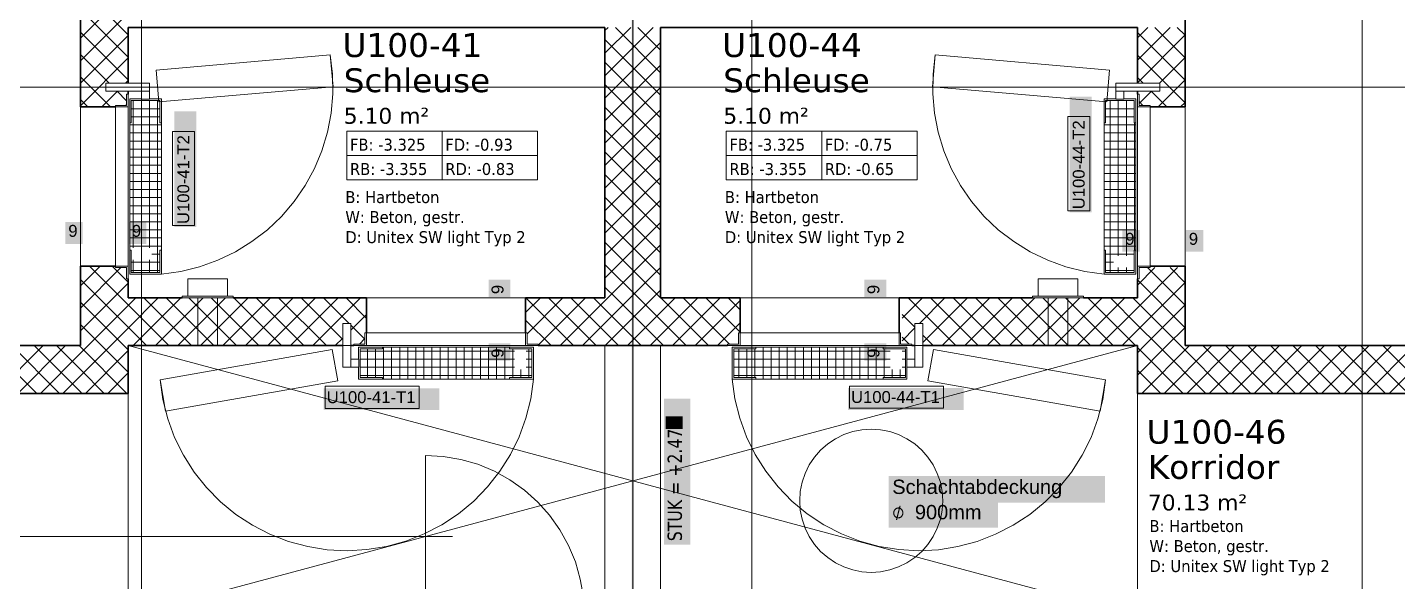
# Model space of a CAD drawing. Extents: x -1132 to 613, y -233 to 616.
# Drawn here: x -796.2 to -623.8, y 223.7 to 293.4 of the extents above; entities that cross this region are included whole.
import ezdxf
from ezdxf.lldxf.tags import DXFTag

# ---------------------------------------------------------------- set-up
doc = ezdxf.new("R2010")
doc.units = 0
doc.layers.get('0').update_dxf_attribs({"lineweight": 13})
for name, color, linetype, lineweight in [('A-____-NOTE-TEXT', 7, 'Continuous', 9), ('A-AREA-____-IDEN', 7, 'Continuous', 5), ('A-DETL-____-HDLN', 7, '_Verdeckte Linien_', 9), ('A-DETL-GENF-HDLN', 7, '_Verdeckte Linien_', 9), ('A-DOOR-____-HDLN', 7, '_Verdeckte Linien_', 9), ('A-DOOR-____-IDEN', 7, 'Continuous', 5), ('A-DOOR-____-MCUT', 7, 'Continuous', 9), ('A-DOOR-____-OTLN', 7, 'Continuous', 9), ('A-DOOR-FRAM-MCUT', 7, 'Continuous', 9), ('A-DOOR-FRAM-OTLN', 7, 'Continuous', 9), ('A-DOOR-OPNG-OTLN', 7, 'Continuous', 9), ('A-FLOR-____-OTLN', 7, 'Continuous', 9), ('A-GENM-____-OTLN', 7, 'Continuous', 9), ('A-WALL-____-MCUT', 7, 'Continuous', 35), ('A-WALL-____-OTLN', 7, 'Continuous', 9), ('A-WALL-____-PATT', 7, 'Continuous', 35), ('I-WALL-____-OTLN', 7, 'Continuous', 9), ('M-EQPM-____-OTLN', 7, 'Continuous', 9), ('S-GRID-____-OTLN', 7, 'Continuous', 5), ('Text', 7, 'Continuous', 5)]:
    doc.layers.add(name, color=color, linetype=linetype, lineweight=lineweight)
doc.layers.add('EL01_WAN_Leitung_Potentialausgleich', color=1, linetype='fein_strichliert', lineweight=13, true_color=0xff0000)
doc.styles.get("Standard").update_dxf_attribs({"font": 'arial.ttf'})
tags = doc.linetypes.add('_Rasterlinie_', pattern=[0.375, 0.2, -0.05, 0.075, -0.05]).pattern_tags.tags
tags[10:11] = [DXFTag(74, 4), DXFTag(75, 0), DXFTag(340, '0'), DXFTag(46, 1.0), DXFTag(50, 0.0), DXFTag(44, 0.0), DXFTag(45, 0.0)]
tags[8:9] = [DXFTag(74, 4), DXFTag(75, 0), DXFTag(340, '0'), DXFTag(46, 1.0), DXFTag(50, 0.0), DXFTag(44, 0.0), DXFTag(45, 0.0)]
tags[6:7] = [DXFTag(74, 4), DXFTag(75, 0), DXFTag(340, '0'), DXFTag(46, 1.0), DXFTag(50, 0.0), DXFTag(44, 0.0), DXFTag(45, 0.0)]
tags[4:5] = [DXFTag(74, 4), DXFTag(75, 0), DXFTag(340, '0'), DXFTag(46, 1.0), DXFTag(50, 0.0), DXFTag(44, 0.0), DXFTag(45, 0.0)]
tags = doc.linetypes.add('_Verdeckte Linien_', pattern=[0.15, 0.1, -0.05]).pattern_tags.tags
tags[6:7] = [DXFTag(74, 4), DXFTag(75, 0), DXFTag(340, '0'), DXFTag(46, 1.0), DXFTag(50, 0.0), DXFTag(44, 0.0), DXFTag(45, 0.0)]
tags[4:5] = [DXFTag(74, 4), DXFTag(75, 0), DXFTag(340, '0'), DXFTag(46, 1.0), DXFTag(50, 0.0), DXFTag(44, 0.0), DXFTag(45, 0.0)]
tags = doc.linetypes.add('fein_strichliert', pattern=[4, 1, -2, 1]).pattern_tags.tags
tags[8:9] = [DXFTag(74, 4), DXFTag(75, 0), DXFTag(340, '0'), DXFTag(46, 0.0), DXFTag(50, 0.0), DXFTag(44, 0.0), DXFTag(45, 0.0)]
tags[6:7] = [DXFTag(74, 4), DXFTag(75, 0), DXFTag(340, '0'), DXFTag(46, 0.0), DXFTag(50, 0.0), DXFTag(44, 0.0), DXFTag(45, 0.0)]
tags[4:5] = [DXFTag(74, 4), DXFTag(75, 0), DXFTag(340, '0'), DXFTag(46, 0.0), DXFTag(50, 0.0), DXFTag(44, 0.0), DXFTag(45, 0.0)]
tags = doc.linetypes.add('Grundrissdarstellung Sturz', pattern=[0.25, 0.15, -0.05, 0, -0.05]).pattern_tags.tags
tags[10:11] = [DXFTag(74, 4), DXFTag(75, 0), DXFTag(340, '0'), DXFTag(46, 1.0), DXFTag(50, 0.0), DXFTag(44, 0.0), DXFTag(45, 0.0)]
tags[8:9] = [DXFTag(74, 4), DXFTag(75, 0), DXFTag(340, '0'), DXFTag(46, 1.0), DXFTag(50, 0.0), DXFTag(44, 0.0), DXFTag(45, 0.0)]
tags[6:7] = [DXFTag(74, 4), DXFTag(75, 0), DXFTag(340, '0'), DXFTag(46, 1.0), DXFTag(50, 0.0), DXFTag(44, 0.0), DXFTag(45, 0.0)]
tags[4:5] = [DXFTag(74, 4), DXFTag(75, 0), DXFTag(340, '0'), DXFTag(46, 1.0), DXFTag(50, 0.0), DXFTag(44, 0.0), DXFTag(45, 0.0)]

# ---------------------------------------------------------------- blocks, each defined once
blk = doc.blocks.new('Referenz-A0UJ2EK7XE', base_point=(-1124.08, -162.87))
at = {"layer": 'A-____-NOTE-TEXT', "color": 7, "linetype": 'Continuous', "lineweight": 5, "ltscale": 0.13, "true_color": 0xffffff}
for points in [[(-791.41, 266.17), (-789.22, 266.17), (-791.41, 268.93)], [(-789.22, 266.17), (-791.41, 268.93), (-789.22, 268.93)], [(-783.41, 266.17), (-781.22, 266.17), (-783.41, 268.93)], [(-781.22, 266.17), (-783.41, 268.93), (-781.22, 268.93)], [(-658.41, 265.17), (-656.22, 265.17), (-658.41, 267.93)], [(-656.22, 265.17), (-658.41, 267.93), (-656.22, 267.93)], [(-650.41, 265.17), (-648.22, 265.17), (-650.41, 267.93)], [(-648.22, 265.17), (-650.41, 267.93), (-648.22, 267.93)], [(-738.16, 259.47), (-735.4, 259.47), (-738.16, 261.67)], [(-735.4, 259.47), (-738.16, 261.67), (-735.4, 261.67)], [(-690.86, 259.47), (-688.1, 259.47), (-690.86, 261.67)], [(-688.1, 259.47), (-690.86, 261.67), (-688.1, 261.67)], [(-738.16, 251.47), (-735.4, 251.47), (-738.16, 253.67)], [(-735.4, 251.47), (-738.16, 253.67), (-735.4, 253.67)], [(-690.86, 251.47), (-688.1, 251.47), (-690.86, 253.67)], [(-688.1, 251.47), (-690.86, 253.67), (-688.1, 253.67)]]:
    blk.add_solid(points, dxfattribs=at)
at = {"layer": 'A-AREA-____-IDEN', "color": 0, "linetype": 'Continuous', "ltscale": 0.13}
for p, q in [((-755.99, 280.35), (-731.99, 280.35)), ((-755.99, 274.22), (-755.99, 280.35)), ((-743.99, 280.35), (-743.99, 274.22)), ((-731.99, 280.35), (-731.99, 274.22)), ((-708.24, 280.35), (-684.24, 280.35)), ((-708.24, 274.22), (-708.24, 280.35)), ((-696.24, 280.35), (-696.24, 274.22)), ((-684.24, 280.35), (-684.24, 274.22)), ((-755.99, 277.29), (-731.99, 277.29)), ((-708.24, 277.29), (-684.24, 277.29)), ((-731.99, 274.22), (-755.99, 274.22)), ((-684.24, 274.22), (-708.24, 274.22))]:
    blk.add_line(p, q, dxfattribs=at)
at = {"layer": 'A-DETL-____-HDLN', "color": 0, "linetype": '_Verdeckte Linien_', "ltscale": 0.13}
blk.add_line((-742.71, 229.38), (-907.11, 229.38), dxfattribs=at)
at = {"layer": 'A-DETL-GENF-HDLN', "color": 0, "linetype": '_Verdeckte Linien_', "ltscale": 0.13}
for p, q in [((-779.99, 288), (-758.07, 289.92)), ((-758.07, 289.92), (-757.72, 285.93)), ((-681.94, 289.92), (-682.29, 285.93)), ((-660.03, 288), (-681.94, 289.92)), ((-779.64, 284.02), (-779.99, 288)), ((-660.37, 284.02), (-660.03, 288)), ((-757.72, 285.93), (-779.64, 284.02)), ((-682.29, 285.93), (-660.37, 284.02)), ((-783.51, 253.38), (-736.71, 253.38)), ((-783.51, 253.38), (-783.51, 219.38)), ((-783.51, 219.38), (-656.51, 253.38)), ((-783.51, 253.38), (-656.51, 219.38)), ((-757.83, 252.89), (-779.5, 249.07)), ((-757.14, 248.95), (-757.83, 252.89)), ((-736.71, 253.38), (-733.41, 253.38)), ((-733.41, 253.38), (-689.41, 253.38)), ((-689.41, 253.38), (-686.11, 253.38)), ((-686.11, 253.38), (-656.51, 253.38)), ((-682.88, 248.95), (-682.18, 252.89)), ((-682.18, 252.89), (-660.52, 249.07)), ((-656.51, 219.38), (-656.51, 253.38)), ((-779.5, 249.07), (-778.8, 245.13)), ((-778.8, 245.13), (-757.14, 248.95)), ((-661.21, 245.13), (-682.88, 248.95)), ((-660.52, 249.07), (-661.21, 245.13))]:
    blk.add_line(p, q, dxfattribs=at)
at = {"layer": 'A-DOOR-____-HDLN', "color": 0, "linetype": '_Verdeckte Linien_', "ltscale": 0.13}
for p, q in [((-757.78, 287.5), (-758.07, 289.92)), ((-681.94, 289.92), (-682.23, 287.5)), ((-757.74, 285.05), (-757.78, 287.5)), ((-682.23, 287.5), (-682.27, 285.05)), ((-757.95, 282.62), (-757.74, 285.05)), ((-682.27, 285.05), (-682.06, 282.62)), ((-758.41, 280.22), (-757.95, 282.62)), ((-682.06, 282.62), (-681.6, 280.22)), ((-759.12, 277.88), (-758.41, 280.22)), ((-681.6, 280.22), (-680.89, 277.88)), ((-760.07, 275.63), (-759.12, 277.88)), ((-680.89, 277.88), (-679.95, 275.63)), ((-761.24, 273.49), (-760.07, 275.63)), ((-679.95, 275.63), (-678.77, 273.49)), ((-762.63, 271.48), (-761.24, 273.49)), ((-678.77, 273.49), (-677.38, 271.48)), ((-764.22, 269.62), (-762.63, 271.48)), ((-677.38, 271.48), (-675.79, 269.62)), ((-765.99, 267.94), (-764.22, 269.62)), ((-675.79, 269.62), (-674.02, 267.94)), ((-767.93, 266.46), (-765.99, 267.94)), ((-674.02, 267.94), (-672.08, 266.46)), ((-770.01, 265.18), (-767.93, 266.46)), ((-672.08, 266.46), (-670, 265.18)), ((-774.51, 263.29), (-772.21, 264.12)), ((-772.21, 264.12), (-770.01, 265.18)), ((-670, 265.18), (-667.8, 264.12)), ((-667.8, 264.12), (-665.5, 263.29)), ((-779.31, 262.38), (-776.89, 262.71)), ((-776.89, 262.71), (-774.51, 263.29)), ((-665.5, 263.29), (-663.13, 262.71)), ((-663.13, 262.71), (-660.71, 262.38)), ((-779.5, 249.07), (-779.14, 246.6)), ((-732.85, 246.7), (-732.51, 249.18)), ((-707.51, 249.18), (-707.16, 246.7)), ((-660.87, 246.6), (-660.51, 249.07)), ((-779.14, 246.6), (-778.53, 244.18)), ((-733.45, 244.28), (-732.85, 246.7)), ((-707.16, 246.7), (-706.56, 244.28)), ((-661.48, 244.18), (-660.87, 246.6)), ((-778.53, 244.18), (-777.66, 241.84)), ((-734.31, 241.93), (-733.45, 244.28)), ((-706.56, 244.28), (-705.7, 241.93)), ((-662.35, 241.84), (-661.48, 244.18)), ((-777.66, 241.84), (-776.55, 239.6)), ((-735.41, 239.69), (-734.31, 241.93)), ((-705.7, 241.93), (-704.6, 239.69)), ((-663.46, 239.6), (-662.35, 241.84)), ((-736.74, 237.58), (-735.41, 239.69)), ((-704.6, 239.69), (-703.27, 237.58)), ((-776.55, 239.6), (-775.21, 237.49)), ((-664.8, 237.49), (-663.46, 239.6)), ((-775.21, 237.49), (-773.66, 235.54)), ((-738.29, 235.61), (-736.74, 237.58)), ((-703.27, 237.58), (-701.72, 235.61)), ((-666.36, 235.54), (-664.8, 237.49)), ((-773.66, 235.54), (-771.9, 233.76)), ((-740.03, 233.83), (-738.29, 235.61)), ((-701.72, 235.61), (-699.98, 233.83)), ((-668.11, 233.76), (-666.36, 235.54)), ((-771.9, 233.76), (-769.97, 232.17)), ((-741.96, 232.24), (-740.03, 233.83)), ((-699.98, 233.83), (-698.05, 232.24)), ((-670.04, 232.17), (-668.11, 233.76)), ((-769.97, 232.17), (-767.88, 230.8)), ((-744.04, 230.86), (-741.96, 232.24)), ((-698.05, 232.24), (-695.97, 230.86)), ((-672.13, 230.8), (-670.04, 232.17)), ((-767.88, 230.8), (-765.66, 229.66)), ((-765.66, 229.66), (-763.33, 228.76)), ((-748.58, 228.79), (-746.26, 229.7)), ((-746.26, 229.7), (-744.04, 230.86)), ((-695.97, 230.86), (-693.75, 229.7)), ((-693.75, 229.7), (-691.43, 228.79)), ((-676.68, 228.76), (-674.35, 229.66)), ((-674.35, 229.66), (-672.13, 230.8)), ((-763.33, 228.76), (-760.92, 228.11)), ((-760.92, 228.11), (-758.45, 227.72)), ((-758.45, 227.72), (-755.95, 227.6)), ((-755.95, 227.6), (-753.46, 227.73)), ((-753.46, 227.73), (-750.99, 228.14)), ((-750.99, 228.14), (-748.58, 228.79)), ((-691.43, 228.79), (-689.02, 228.14)), ((-689.02, 228.14), (-686.55, 227.73)), ((-686.55, 227.73), (-684.06, 227.6)), ((-684.06, 227.6), (-681.56, 227.72)), ((-681.56, 227.72), (-679.1, 228.11)), ((-679.1, 228.11), (-676.68, 228.76))]:
    blk.add_line(p, q, dxfattribs=at)
at = {"layer": 'A-DOOR-____-IDEN', "color": 0, "linetype": 'Continuous', "ltscale": 0.13}
for p, q in [((-665.27, 270.32), (-665.27, 282.16)), ((-665.27, 282.16), (-662.49, 282.16)), ((-662.49, 282.16), (-662.49, 270.32)), ((-777.94, 268.46), (-777.94, 280.3)), ((-777.94, 280.3), (-775.16, 280.3)), ((-775.16, 280.3), (-775.16, 268.46)), ((-662.49, 270.32), (-665.27, 270.32)), ((-775.16, 268.46), (-777.94, 268.46)), ((-692.75, 248.29), (-680.91, 248.29)), ((-692.75, 245.51), (-692.75, 248.29)), ((-680.91, 248.29), (-680.91, 245.51)), ((-758.73, 248.27), (-746.89, 248.27)), ((-758.73, 245.49), (-758.73, 248.27)), ((-746.89, 248.27), (-746.89, 245.49)), ((-746.89, 245.49), (-758.73, 245.49)), ((-680.91, 245.51), (-692.75, 245.51))]:
    blk.add_line(p, q, dxfattribs=at)
at = {"layer": 'A-DOOR-____-IDEN', "color": 7, "linetype": 'Continuous', "ltscale": 0.13, "true_color": 0xffffff}
for points in [[(-665.03, 270.14), (-662.27, 270.14), (-665.03, 284.68)], [(-662.27, 270.14), (-665.03, 284.68), (-662.27, 284.68)], [(-777.7, 268.28), (-774.94, 268.28), (-777.7, 282.82)], [(-774.94, 268.28), (-777.7, 282.82), (-774.94, 282.82)], [(-758.91, 245.27), (-744.37, 245.27), (-758.91, 248.03)], [(-744.37, 245.27), (-758.91, 248.03), (-744.37, 248.03)], [(-716.08, 228.34), (-712.75, 228.34), (-716.08, 246.69)], [(-712.75, 228.34), (-716.08, 246.69), (-712.75, 246.69)], [(-692.92, 245.29), (-678.38, 245.29), (-692.92, 248.04)], [(-678.38, 245.29), (-692.92, 248.04), (-678.38, 248.04)], [(-715.89, 242.9), (-713.75, 242.9), (-715.89, 244.51)], [(-713.75, 242.9), (-715.89, 244.51), (-713.75, 244.51)]]:
    blk.add_solid(points, dxfattribs=at)
at = {"layer": 'A-DOOR-____-MCUT', "color": 0, "linetype": 'Continuous', "ltscale": 0.13}
for p, q in [((-781.81, 284.38), (-783.31, 284.38)), ((-783.31, 284.38), (-783.31, 281.38)), ((-783.11, 281.38), (-783.11, 284.18)), ((-783.11, 284.18), (-779.51, 284.18)), ((-779.31, 284.38), (-780.81, 284.38)), ((-779.51, 284.18), (-779.51, 281.38)), ((-779.31, 281.38), (-779.31, 284.38)), ((-660.71, 284.38), (-659.21, 284.38)), ((-660.71, 281.38), (-660.71, 284.38)), ((-660.51, 284.18), (-660.51, 281.38)), ((-656.91, 284.18), (-660.51, 284.18)), ((-658.21, 284.38), (-656.71, 284.38)), ((-656.91, 281.38), (-656.91, 284.18)), ((-656.71, 284.38), (-656.71, 281.38)), ((-783.31, 281.38), (-783.11, 281.38)), ((-779.51, 281.38), (-779.31, 281.38)), ((-660.51, 281.38), (-660.71, 281.38)), ((-656.71, 281.38), (-656.91, 281.38)), ((-783.11, 265.38), (-783.31, 265.38)), ((-783.31, 265.38), (-783.31, 264.18)), ((-783.31, 264.18), (-783.31, 262.38)), ((-783.11, 264.18), (-783.11, 265.38)), ((-783.11, 262.58), (-783.11, 264.18)), ((-779.31, 265.38), (-779.51, 265.38)), ((-779.51, 265.38), (-779.51, 262.58)), ((-779.31, 262.38), (-779.31, 265.38)), ((-660.71, 265.38), (-660.51, 265.38)), ((-660.71, 262.38), (-660.71, 265.38)), ((-660.51, 265.38), (-660.51, 262.58)), ((-656.91, 265.38), (-656.71, 265.38)), ((-656.91, 264.68), (-656.91, 265.38)), ((-656.91, 263.18), (-656.91, 264.68)), ((-656.71, 265.38), (-656.71, 264.68)), ((-656.71, 264.68), (-656.71, 263.18)), ((-783.31, 262.38), (-779.31, 262.38)), ((-779.51, 262.58), (-783.11, 262.58)), ((-656.71, 262.38), (-660.71, 262.38)), ((-660.51, 262.58), (-656.91, 262.58)), ((-656.91, 262.58), (-656.91, 263.18)), ((-656.71, 263.18), (-656.71, 262.38)), ((-754.51, 253.18), (-751.51, 253.18)), ((-754.51, 251.68), (-754.51, 253.18)), ((-754.31, 252.98), (-754.31, 249.38)), ((-751.51, 252.98), (-754.31, 252.98)), ((-751.51, 253.18), (-751.51, 252.98)), ((-735.51, 253.18), (-734.91, 253.18)), ((-735.51, 252.98), (-735.51, 253.18)), ((-734.91, 252.98), (-735.51, 252.98)), ((-734.91, 253.18), (-733.41, 253.18)), ((-733.41, 252.98), (-734.91, 252.98)), ((-733.41, 253.18), (-732.51, 253.18)), ((-732.71, 252.98), (-733.41, 252.98)), ((-732.71, 249.38), (-732.71, 252.98)), ((-732.51, 253.18), (-732.51, 249.18)), ((-704.51, 253.18), (-707.51, 253.18)), ((-707.51, 253.18), (-707.51, 249.18)), ((-707.31, 249.38), (-707.31, 252.98)), ((-707.31, 252.98), (-704.51, 252.98)), ((-704.51, 252.98), (-704.51, 253.18)), ((-687.61, 253.18), (-688.51, 253.18)), ((-688.51, 253.18), (-688.51, 252.98)), ((-688.51, 252.98), (-687.61, 252.98)), ((-686.11, 253.18), (-687.61, 253.18)), ((-687.61, 252.98), (-686.11, 252.98)), ((-685.51, 253.18), (-686.11, 253.18)), ((-686.11, 252.98), (-685.71, 252.98)), ((-685.71, 252.98), (-685.71, 249.38)), ((-685.51, 251.68), (-685.51, 253.18)), ((-754.51, 249.18), (-754.51, 250.68)), ((-685.51, 249.18), (-685.51, 250.68)), ((-751.51, 249.18), (-754.51, 249.18)), ((-754.31, 249.38), (-751.51, 249.38)), ((-751.51, 249.38), (-751.51, 249.18)), ((-735.51, 249.38), (-732.71, 249.38)), ((-735.51, 249.18), (-735.51, 249.38)), ((-732.51, 249.18), (-735.51, 249.18)), ((-707.51, 249.18), (-704.51, 249.18)), ((-704.51, 249.38), (-707.31, 249.38)), ((-704.51, 249.18), (-704.51, 249.38)), ((-688.51, 249.38), (-688.51, 249.18)), ((-685.71, 249.38), (-688.51, 249.38)), ((-688.51, 249.18), (-685.51, 249.18))]:
    blk.add_line(p, q, dxfattribs=at)
at = {"layer": 'A-DOOR-____-OTLN', "color": 0, "linetype": 'Continuous', "ltscale": 0.13}
for p, q in [((-786.31, 286.37), (-786.31, 285.37)), ((-780.81, 286.37), (-786.31, 286.37)), ((-780.81, 285.37), (-780.81, 286.37)), ((-653.71, 286.37), (-659.21, 286.37)), ((-659.21, 286.37), (-659.21, 285.37)), ((-653.71, 285.37), (-653.71, 286.37)), ((-786.31, 285.37), (-780.81, 285.37)), ((-781.81, 285.37), (-781.81, 284.37)), ((-780.81, 284.37), (-780.81, 285.37)), ((-659.21, 285.37), (-653.71, 285.37)), ((-659.21, 285.37), (-659.21, 284.37)), ((-658.21, 284.37), (-658.21, 285.37)), ((-783.11, 283.16), (-779.51, 283.16)), ((-782.87, 265.68), (-782.87, 284.18)), ((-781.85, 265.68), (-781.85, 284.18)), ((-781.81, 284.37), (-780.81, 284.37)), ((-780.84, 265.68), (-780.84, 284.18)), ((-779.82, 262.58), (-779.82, 284.18)), ((-660.51, 283.16), (-656.91, 283.16)), ((-659.93, 262.58), (-659.93, 284.18)), ((-659.21, 284.37), (-658.21, 284.37)), ((-658.92, 264.68), (-658.92, 284.18)), ((-657.9, 264.68), (-657.9, 284.18)), ((-783.31, 281.13), (-779.31, 281.13)), ((-783.11, 282.15), (-779.51, 282.15)), ((-660.71, 281.13), (-656.71, 281.13)), ((-660.51, 282.15), (-656.91, 282.15)), ((-656.89, 265.38), (-656.89, 281.38)), ((-783.31, 280.11), (-779.31, 280.11)), ((-660.71, 280.11), (-656.71, 280.11)), ((-783.31, 279.1), (-779.31, 279.1)), ((-783.31, 278.08), (-779.31, 278.08)), ((-660.71, 279.1), (-656.71, 279.1)), ((-660.71, 278.08), (-656.71, 278.08)), ((-783.31, 277.07), (-779.31, 277.07)), ((-783.3, 276.05), (-779.31, 276.05)), ((-660.71, 277.07), (-656.71, 277.07)), ((-660.71, 276.05), (-656.71, 276.05)), ((-783.3, 275.03), (-779.31, 275.03)), ((-660.71, 275.03), (-656.71, 275.03)), ((-783.3, 274.02), (-779.31, 274.02)), ((-783.3, 273), (-779.31, 273)), ((-660.71, 274.02), (-656.71, 274.02)), ((-660.71, 273), (-656.71, 273)), ((-783.3, 271.99), (-779.31, 271.99)), ((-783.3, 270.97), (-779.31, 270.97)), ((-660.71, 271.99), (-656.71, 271.99)), ((-660.71, 270.97), (-656.71, 270.97)), ((-783.3, 269.95), (-779.31, 269.95)), ((-660.71, 269.95), (-656.71, 269.95)), ((-783.3, 268.94), (-779.31, 268.94)), ((-783.3, 267.92), (-779.31, 267.92)), ((-660.71, 268.94), (-656.71, 268.94)), ((-660.71, 267.92), (-656.71, 267.92)), ((-783.3, 266.91), (-779.31, 266.91)), ((-783.3, 265.89), (-779.31, 265.89)), ((-660.71, 266.91), (-656.71, 266.91)), ((-660.71, 265.89), (-656.71, 265.89)), ((-783.11, 263.86), (-779.51, 263.86)), ((-782.87, 262.58), (-782.87, 264.18)), ((-781.85, 262.58), (-781.85, 264.18)), ((-780.84, 262.58), (-780.84, 264.18)), ((-780.51, 264.87), (-779.51, 264.87)), ((-660.51, 264.87), (-656.91, 264.87)), ((-660.51, 263.86), (-659.51, 263.86)), ((-783.11, 262.84), (-779.51, 262.84)), ((-660.51, 262.84), (-656.91, 262.84)), ((-658.92, 262.58), (-658.92, 263.18)), ((-657.9, 262.58), (-657.9, 263.18)), ((-756.5, 256.18), (-756.5, 250.68)), ((-755.5, 256.18), (-756.5, 256.18)), ((-755.5, 250.68), (-755.5, 256.18)), ((-683.51, 256.18), (-684.51, 256.18)), ((-684.51, 256.18), (-684.51, 250.68)), ((-683.51, 250.68), (-683.51, 256.18)), ((-754.31, 252.68), (-734.91, 252.68)), ((-753.41, 249.38), (-753.41, 252.98)), ((-752.39, 249.37), (-752.39, 252.98)), ((-751.37, 249.18), (-751.37, 253.18)), ((-750.36, 249.18), (-750.36, 253.18)), ((-749.34, 249.18), (-749.34, 253.18)), ((-748.33, 249.18), (-748.33, 253.18)), ((-747.31, 249.18), (-747.31, 253.18)), ((-746.29, 249.18), (-746.29, 253.18)), ((-745.28, 249.18), (-745.28, 253.18)), ((-744.26, 249.18), (-744.26, 253.18)), ((-743.25, 249.18), (-743.25, 253.18)), ((-742.23, 249.18), (-742.23, 253.18)), ((-741.21, 249.18), (-741.21, 253.18)), ((-740.2, 249.18), (-740.2, 253.18)), ((-739.18, 249.18), (-739.18, 253.18)), ((-738.17, 249.18), (-738.17, 253.18)), ((-737.15, 249.18), (-737.15, 253.18)), ((-736.13, 249.18), (-736.13, 253.18)), ((-735.12, 249.38), (-735.12, 252.98)), ((-733.41, 252.68), (-732.71, 252.68)), ((-733.09, 249.38), (-733.09, 252.98)), ((-707.31, 252.68), (-687.61, 252.68)), ((-706.67, 249.38), (-706.67, 252.98)), ((-705.65, 249.38), (-705.65, 252.98)), ((-704.64, 249.38), (-704.64, 252.98)), ((-703.62, 249.18), (-703.62, 253.18)), ((-702.61, 249.18), (-702.61, 253.18)), ((-701.59, 249.18), (-701.59, 253.18)), ((-700.57, 249.18), (-700.57, 253.18)), ((-699.56, 249.18), (-699.56, 253.18)), ((-698.54, 249.18), (-698.54, 253.18)), ((-697.53, 249.18), (-697.53, 253.18)), ((-696.51, 249.18), (-696.51, 253.18)), ((-695.49, 249.18), (-695.49, 253.18)), ((-694.48, 249.18), (-694.48, 253.18)), ((-693.46, 249.18), (-693.46, 253.18)), ((-692.45, 249.18), (-692.45, 253.18)), ((-691.43, 249.18), (-691.43, 253.18)), ((-690.41, 249.18), (-690.41, 253.18)), ((-689.4, 249.18), (-689.4, 253.18)), ((-688.38, 249.38), (-688.38, 252.98)), ((-686.11, 252.68), (-685.71, 252.68)), ((-756.5, 250.68), (-755.5, 250.68)), ((-754.5, 251.68), (-755.5, 251.68)), ((-755.5, 250.68), (-754.5, 250.68)), ((-754.5, 250.68), (-754.5, 251.68)), ((-754.31, 251.67), (-734.91, 251.67)), ((-754.31, 250.65), (-734.91, 250.65)), ((-734.1, 249.38), (-734.1, 250.38)), ((-733.41, 251.67), (-732.71, 251.67)), ((-733.41, 250.65), (-732.71, 250.65)), ((-707.31, 251.67), (-687.61, 251.67)), ((-707.31, 250.65), (-687.61, 250.65)), ((-687.37, 249.38), (-687.37, 250.38)), ((-686.35, 249.38), (-686.35, 250.38)), ((-686.11, 251.67), (-685.71, 251.67)), ((-686.11, 250.65), (-685.71, 250.65)), ((-684.51, 251.68), (-685.51, 251.68)), ((-685.51, 251.68), (-685.51, 250.68)), ((-685.51, 250.68), (-684.51, 250.68)), ((-684.51, 250.68), (-683.51, 250.68)), ((-754.31, 249.63), (-732.71, 249.63)), ((-707.31, 249.63), (-685.71, 249.63))]:
    blk.add_line(p, q, dxfattribs=at)
at = {"layer": 'A-DOOR-____-OTLN', "color": 0, "linetype": 'Grundrissdarstellung Sturz', "ltscale": 0.13}
for p, q in [((-723.51, 253.38), (-723.51, 219.38)), ((-716.51, 253.38), (-716.51, 219.38))]:
    blk.add_line(p, q, dxfattribs=at)
at = {"layer": 'A-DOOR-FRAM-MCUT', "color": 0, "linetype": 'Continuous', "ltscale": 0.13}
for p, q in [((-783.71, 283.58), (-783.71, 284.98)), ((-783.71, 284.98), (-783.51, 284.98)), ((-783.51, 284.98), (-783.51, 283.38)), ((-656.31, 284.98), (-656.51, 284.98)), ((-656.51, 284.98), (-656.51, 283.38)), ((-656.31, 283.58), (-656.31, 284.98)), ((-785.11, 283.58), (-783.71, 283.58)), ((-785.11, 283.38), (-785.11, 283.58)), ((-783.51, 283.38), (-785.11, 283.38)), ((-779.51, 284.18), (-783.11, 284.18)), ((-783.11, 284.18), (-783.11, 281.38)), ((-779.51, 281.38), (-779.51, 284.18)), ((-660.51, 284.18), (-656.91, 284.18)), ((-660.51, 281.38), (-660.51, 284.18)), ((-656.91, 284.18), (-656.91, 281.38)), ((-656.51, 283.38), (-654.91, 283.38)), ((-654.91, 283.58), (-656.31, 283.58)), ((-654.91, 283.38), (-654.91, 283.58)), ((-783.11, 281.38), (-783.31, 281.38)), ((-783.31, 281.38), (-783.31, 265.68)), ((-779.31, 281.38), (-779.51, 281.38)), ((-779.31, 265.38), (-779.31, 281.38)), ((-660.71, 281.38), (-660.51, 281.38)), ((-660.71, 265.38), (-660.71, 281.38)), ((-656.91, 281.38), (-656.71, 281.38)), ((-656.71, 281.38), (-656.71, 265.38)), ((-783.31, 265.68), (-783.31, 265.38)), ((-783.31, 265.38), (-783.11, 265.38)), ((-783.11, 265.38), (-783.11, 264.18)), ((-783.11, 264.18), (-783.11, 262.58)), ((-779.51, 262.58), (-779.51, 265.38)), ((-779.51, 265.38), (-779.31, 265.38)), ((-660.51, 265.38), (-660.71, 265.38)), ((-660.51, 262.58), (-660.51, 265.38)), ((-656.91, 265.38), (-656.91, 264.68)), ((-656.71, 265.38), (-656.91, 265.38)), ((-656.91, 264.68), (-656.91, 263.18)), ((-785.11, 263.38), (-783.51, 263.38)), ((-785.11, 263.18), (-785.11, 263.38)), ((-783.71, 263.18), (-785.11, 263.18)), ((-783.71, 261.78), (-783.71, 263.18)), ((-783.51, 263.38), (-783.51, 261.78)), ((-783.11, 262.58), (-779.51, 262.58)), ((-656.91, 262.58), (-660.51, 262.58)), ((-656.91, 263.18), (-656.91, 262.58)), ((-654.91, 263.38), (-656.51, 263.38)), ((-656.51, 263.38), (-656.51, 263.18)), ((-656.51, 263.18), (-656.51, 261.78)), ((-656.31, 261.78), (-656.31, 263.18)), ((-656.31, 263.18), (-654.91, 263.18)), ((-654.91, 263.18), (-654.91, 263.38)), ((-783.51, 261.78), (-783.71, 261.78)), ((-656.51, 261.78), (-656.31, 261.78)), ((-755.11, 253.58), (-755.11, 253.38)), ((-753.71, 253.58), (-755.11, 253.58)), ((-753.51, 254.98), (-753.71, 254.98)), ((-753.71, 254.98), (-753.71, 253.58)), ((-753.51, 253.38), (-753.51, 254.98)), ((-733.41, 254.98), (-733.51, 254.98)), ((-733.51, 254.98), (-733.51, 253.38)), ((-733.31, 254.98), (-733.41, 254.98)), ((-733.31, 253.58), (-733.31, 254.98)), ((-731.91, 253.58), (-733.31, 253.58)), ((-731.91, 253.38), (-731.91, 253.58)), ((-708.11, 253.58), (-706.71, 253.58)), ((-708.11, 253.38), (-708.11, 253.58)), ((-706.71, 254.98), (-706.51, 254.98)), ((-706.71, 253.58), (-706.71, 254.98)), ((-706.51, 254.98), (-706.51, 253.38)), ((-686.51, 254.98), (-686.31, 254.98)), ((-686.51, 253.38), (-686.51, 254.98)), ((-686.31, 254.98), (-686.31, 253.58)), ((-686.31, 253.58), (-686.11, 253.58)), ((-686.11, 253.58), (-684.91, 253.58)), ((-684.91, 253.58), (-684.91, 253.38)), ((-755.11, 253.38), (-753.51, 253.38)), ((-754.31, 252.98), (-751.51, 252.98)), ((-754.31, 249.38), (-754.31, 252.98)), ((-751.51, 253.18), (-735.51, 253.18)), ((-751.51, 252.98), (-751.51, 253.18)), ((-735.51, 253.18), (-735.51, 252.98)), ((-735.51, 252.98), (-734.91, 252.98)), ((-734.91, 252.98), (-733.41, 252.98)), ((-733.51, 253.38), (-733.41, 253.38)), ((-733.41, 253.38), (-731.91, 253.38)), ((-733.41, 252.98), (-732.71, 252.98)), ((-732.71, 252.98), (-732.71, 249.38)), ((-706.51, 253.38), (-708.11, 253.38)), ((-704.51, 252.98), (-707.31, 252.98)), ((-707.31, 252.98), (-707.31, 249.38)), ((-688.51, 253.18), (-704.51, 253.18)), ((-704.51, 253.18), (-704.51, 252.98)), ((-688.51, 252.98), (-688.51, 253.18)), ((-687.61, 252.98), (-688.51, 252.98)), ((-686.11, 252.98), (-687.61, 252.98)), ((-686.11, 253.38), (-686.51, 253.38)), ((-684.91, 253.38), (-686.11, 253.38)), ((-685.71, 252.98), (-686.11, 252.98)), ((-685.71, 249.38), (-685.71, 252.98)), ((-751.51, 249.38), (-754.31, 249.38)), ((-751.51, 249.18), (-751.51, 249.38)), ((-735.51, 249.18), (-751.51, 249.18)), ((-735.51, 249.38), (-735.51, 249.18)), ((-732.71, 249.38), (-735.51, 249.38)), ((-707.31, 249.38), (-704.51, 249.38)), ((-704.51, 249.38), (-704.51, 249.18)), ((-704.51, 249.18), (-688.51, 249.18)), ((-688.51, 249.18), (-688.51, 249.38)), ((-688.51, 249.38), (-685.71, 249.38))]:
    blk.add_line(p, q, dxfattribs=at)
at = {"layer": 'A-DOOR-FRAM-OTLN', "color": 0, "linetype": 'Continuous', "ltscale": 0.13}
for p, q in [((-785.11, 267.48), (-785.11, 283.38)), ((-783.51, 283.38), (-783.51, 267.48)), ((-656.51, 283.38), (-656.51, 266.48)), ((-654.91, 266.48), (-654.91, 283.38)), ((-785.11, 264.18), (-785.11, 267.48)), ((-783.51, 267.48), (-783.51, 264.18)), ((-656.51, 266.48), (-656.51, 263.38)), ((-654.91, 263.38), (-654.91, 266.48)), ((-785.11, 263.38), (-785.11, 264.18)), ((-783.51, 264.18), (-783.51, 263.38)), ((-736.71, 254.98), (-753.51, 254.98)), ((-733.51, 254.98), (-736.71, 254.98)), ((-706.51, 254.98), (-689.41, 254.98)), ((-689.41, 254.98), (-686.51, 254.98)), ((-753.51, 253.38), (-736.71, 253.38)), ((-736.71, 253.38), (-733.51, 253.38)), ((-689.41, 253.38), (-706.51, 253.38)), ((-686.51, 253.38), (-689.41, 253.38))]:
    blk.add_line(p, q, dxfattribs=at)
at = {"layer": 'A-DOOR-OPNG-OTLN', "color": 0, "linetype": 'Continuous', "ltscale": 0.13}
for p, q in [((-746.11, 219.58), (-746.11, 239.58)), ((-743.87, 239.45), (-746.11, 239.58)), ((-741.66, 239.08), (-743.87, 239.45)), ((-739.5, 238.46), (-741.66, 239.08)), ((-737.43, 237.6), (-739.5, 238.46)), ((-735.47, 236.51), (-737.43, 237.6)), ((-733.64, 235.21), (-735.47, 236.51)), ((-731.96, 233.72), (-733.64, 235.21)), ((-730.47, 232.05), (-731.96, 233.72)), ((-729.17, 230.22), (-730.47, 232.05)), ((-728.09, 228.26), (-729.17, 230.22)), ((-727.23, 226.18), (-728.09, 228.26)), ((-726.61, 224.03), (-727.23, 226.18)), ((-726.23, 221.82), (-726.61, 224.03))]:
    blk.add_line(p, q, dxfattribs=at)
at = {"layer": 'A-FLOR-____-OTLN', "color": 0, "linetype": 'Continuous', "ltscale": 0.13}
for p, q in [((-694.51, 241.67), (-695.48, 241.02)), ((-693.45, 242.19), (-694.51, 241.67)), ((-692.34, 242.57), (-693.45, 242.19)), ((-691.18, 242.8), (-692.34, 242.57)), ((-690.01, 242.88), (-691.18, 242.8)), ((-688.83, 242.8), (-690.01, 242.88)), ((-687.68, 242.57), (-688.83, 242.8)), ((-686.56, 242.19), (-687.68, 242.57)), ((-685.51, 241.67), (-686.56, 242.19)), ((-684.53, 241.02), (-685.51, 241.67)), ((-696.37, 240.24), (-697.15, 239.36)), ((-695.48, 241.02), (-696.37, 240.24)), ((-683.64, 240.24), (-684.53, 241.02)), ((-682.87, 239.36), (-683.64, 240.24)), ((-697.8, 238.38), (-698.32, 237.32)), ((-697.15, 239.36), (-697.8, 238.38)), ((-682.21, 238.38), (-682.87, 239.36)), ((-681.69, 237.32), (-682.21, 238.38)), ((-698.7, 236.21), (-698.93, 235.05)), ((-698.32, 237.32), (-698.7, 236.21)), ((-681.31, 236.21), (-681.69, 237.32)), ((-681.08, 235.05), (-681.31, 236.21)), ((-698.93, 235.05), (-699.01, 233.88)), ((-681.01, 233.88), (-681.08, 235.05)), ((-699.01, 233.88), (-698.93, 232.7)), ((-681.08, 232.7), (-681.01, 233.88)), ((-698.93, 232.7), (-698.7, 231.55)), ((-698.7, 231.55), (-698.32, 230.43)), ((-681.69, 230.43), (-681.31, 231.55)), ((-681.31, 231.55), (-681.08, 232.7)), ((-698.32, 230.43), (-697.8, 229.38)), ((-697.8, 229.38), (-697.15, 228.4)), ((-682.87, 228.4), (-682.21, 229.38)), ((-682.21, 229.38), (-681.69, 230.43)), ((-697.15, 228.4), (-696.37, 227.51)), ((-683.64, 227.51), (-682.87, 228.4)), ((-696.37, 227.51), (-695.48, 226.74)), ((-695.48, 226.74), (-694.51, 226.08)), ((-694.51, 226.08), (-693.45, 225.56)), ((-686.56, 225.56), (-685.51, 226.08)), ((-685.51, 226.08), (-684.53, 226.74)), ((-684.53, 226.74), (-683.64, 227.51)), ((-693.45, 225.56), (-692.34, 225.18)), ((-692.34, 225.18), (-691.18, 224.96)), ((-691.18, 224.96), (-690.01, 224.88)), ((-690.01, 224.88), (-688.83, 224.96)), ((-688.83, 224.96), (-687.68, 225.18)), ((-687.68, 225.18), (-686.56, 225.56))]:
    blk.add_line(p, q, dxfattribs=at)
at = {"layer": 'A-GENM-____-OTLN', "color": 0, "linetype": 'Continuous', "ltscale": 0.13}
for p, q in [((-694.51, 241.67), (-695.48, 241.02)), ((-693.45, 242.19), (-694.51, 241.67)), ((-692.34, 242.57), (-693.45, 242.19)), ((-691.18, 242.8), (-692.34, 242.57)), ((-690.01, 242.88), (-691.18, 242.8)), ((-688.83, 242.8), (-690.01, 242.88)), ((-687.68, 242.57), (-688.83, 242.8)), ((-686.56, 242.19), (-687.68, 242.57)), ((-685.51, 241.67), (-686.56, 242.19)), ((-684.53, 241.02), (-685.51, 241.67)), ((-696.37, 240.24), (-697.15, 239.36)), ((-695.48, 241.02), (-696.37, 240.24)), ((-683.64, 240.24), (-684.53, 241.02)), ((-682.87, 239.36), (-683.64, 240.24)), ((-697.8, 238.38), (-698.32, 237.32)), ((-697.15, 239.36), (-697.8, 238.38)), ((-682.21, 238.38), (-682.87, 239.36)), ((-681.69, 237.32), (-682.21, 238.38)), ((-698.7, 236.21), (-698.93, 235.05)), ((-698.32, 237.32), (-698.7, 236.21)), ((-681.31, 236.21), (-681.69, 237.32)), ((-681.08, 235.05), (-681.31, 236.21)), ((-698.93, 235.05), (-699.01, 233.88)), ((-681.01, 233.88), (-681.08, 235.05)), ((-699.01, 233.88), (-698.93, 232.7)), ((-681.08, 232.7), (-681.01, 233.88)), ((-698.93, 232.7), (-698.7, 231.55)), ((-698.7, 231.55), (-698.32, 230.43)), ((-681.69, 230.43), (-681.31, 231.55)), ((-681.31, 231.55), (-681.08, 232.7)), ((-698.32, 230.43), (-697.8, 229.38)), ((-697.8, 229.38), (-697.15, 228.4)), ((-682.87, 228.4), (-682.21, 229.38)), ((-682.21, 229.38), (-681.69, 230.43)), ((-697.15, 228.4), (-696.37, 227.51)), ((-683.64, 227.51), (-682.87, 228.4)), ((-696.37, 227.51), (-695.48, 226.74)), ((-695.48, 226.74), (-694.51, 226.08)), ((-694.51, 226.08), (-693.45, 225.56)), ((-686.56, 225.56), (-685.51, 226.08)), ((-685.51, 226.08), (-684.53, 226.74)), ((-684.53, 226.74), (-683.64, 227.51)), ((-693.45, 225.56), (-692.34, 225.18)), ((-692.34, 225.18), (-691.18, 224.96)), ((-691.18, 224.96), (-690.01, 224.88)), ((-690.01, 224.88), (-688.83, 224.96)), ((-688.83, 224.96), (-687.68, 225.18)), ((-687.68, 225.18), (-686.56, 225.56))]:
    blk.add_line(p, q, dxfattribs=at)
at = {"layer": 'A-WALL-____-MCUT', "color": 0, "linetype": 'Continuous', "ltscale": 0.35}
for p, q in [((-789.51, 303.38), (-789.51, 283.38)), ((-650.51, 283.38), (-650.51, 299.38)), ((-783.51, 293.38), (-723.51, 293.38)), ((-783.51, 286.37), (-783.51, 293.38)), ((-723.51, 293.38), (-723.51, 259.38)), ((-716.51, 293.38), (-656.51, 293.38)), ((-716.51, 259.38), (-716.51, 293.38)), ((-656.51, 293.38), (-656.51, 286.37)), ((-783.51, 284.98), (-783.51, 285.37)), ((-656.51, 285.37), (-656.51, 284.98)), ((-789.51, 283.38), (-785.11, 283.38)), ((-654.91, 283.38), (-650.51, 283.38)), ((-789.51, 263.38), (-789.51, 253.38)), ((-785.11, 263.38), (-789.51, 263.38)), ((-650.51, 263.38), (-654.91, 263.38)), ((-650.51, 253.38), (-650.51, 263.38)), ((-783.51, 259.38), (-783.51, 261.78)), ((-656.51, 261.78), (-656.51, 259.38)), ((-776.71, 259.38), (-783.51, 259.38)), ((-753.51, 259.38), (-770.31, 259.38)), ((-753.51, 254.98), (-753.51, 259.38)), ((-723.51, 259.38), (-733.51, 259.38)), ((-733.51, 259.38), (-733.51, 254.98)), ((-706.51, 259.38), (-716.51, 259.38)), ((-706.51, 254.98), (-706.51, 259.38)), ((-669.71, 259.38), (-686.51, 259.38)), ((-686.51, 259.38), (-686.51, 254.98)), ((-656.51, 259.38), (-663.31, 259.38)), ((-789.51, 253.38), (-900.11, 253.38)), ((-783.51, 247.38), (-783.51, 253.38)), ((-783.51, 253.38), (-756.5, 253.38)), ((-755.5, 253.38), (-755.11, 253.38)), ((-731.91, 253.38), (-708.11, 253.38)), ((-684.91, 253.38), (-684.51, 253.38)), ((-683.51, 253.38), (-656.51, 253.38)), ((-656.51, 253.38), (-656.51, 247.38)), ((-539.91, 253.38), (-650.51, 253.38)), ((-1063.31, 247.38), (-783.51, 247.38)), ((-656.51, 247.38), (-253.86, 247.38))]:
    blk.add_line(p, q, dxfattribs=at)
at = {"layer": 'A-WALL-____-OTLN', "color": 0, "linetype": 'Continuous', "ltscale": 0.13}
for p, q in [((-789.51, 263.38), (-789.51, 283.38)), ((-785.11, 263.38), (-785.11, 283.38)), ((-654.91, 283.38), (-654.91, 263.38)), ((-650.51, 283.38), (-650.51, 263.38))]:
    blk.add_line(p, q, dxfattribs=at)
at = {"layer": 'A-WALL-____-PATT', "color": 0, "linetype": 'Continuous', "lineweight": 9, "ltscale": 0.13}
for p, q in [((-783.51, 292.46), (-789.51, 298.46)), ((-789.51, 292.02), (-783.51, 298.02)), ((-783.51, 289.63), (-789.51, 295.63)), ((-789.51, 289.19), (-783.51, 295.19)), ((-723.51, 292.97), (-723.1, 293.38)), ((-723.51, 290.14), (-720.27, 293.38)), ((-723.51, 287.31), (-717.44, 293.38)), ((-716.51, 287.69), (-722.2, 293.38)), ((-716.51, 290.51), (-719.37, 293.38)), ((-716.51, 293.34), (-716.54, 293.38)), ((-656.51, 292.08), (-655.21, 293.38)), ((-656.51, 289.26), (-652.39, 293.38)), ((-650.51, 289.57), (-654.31, 293.38)), ((-650.51, 292.4), (-651.49, 293.38)), ((-783.51, 286.8), (-789.51, 292.8)), ((-789.51, 286.36), (-783.51, 292.36)), ((-716.51, 284.86), (-723.51, 291.86)), ((-723.51, 284.48), (-716.51, 291.48)), ((-650.51, 286.74), (-656.51, 292.74)), ((-656.51, 286.43), (-650.51, 292.43)), ((-785.91, 286.37), (-789.51, 289.97)), ((-650.51, 283.91), (-656.51, 289.91)), ((-789.51, 283.54), (-783.51, 289.54)), ((-716.51, 282.03), (-723.51, 289.03)), ((-723.51, 281.65), (-716.51, 288.65)), ((-653.73, 286.37), (-650.51, 289.6)), ((-785.74, 283.38), (-789.51, 287.15)), ((-783.84, 286.37), (-783.51, 286.71)), ((-655.8, 286.37), (-656.51, 287.08)), ((-653.9, 283.38), (-650.51, 286.77)), ((-786.84, 283.38), (-784.84, 285.37)), ((-783.71, 284.17), (-784.91, 285.37)), ((-716.51, 279.2), (-723.51, 286.2)), ((-723.51, 278.83), (-716.51, 285.83)), ((-656.31, 283.8), (-654.73, 285.37)), ((-652.8, 283.38), (-654.8, 285.37)), ((-788.57, 283.38), (-789.51, 284.32)), ((-783.81, 283.58), (-783.71, 283.68)), ((-716.51, 276.37), (-723.51, 283.37)), ((-723.51, 276), (-716.51, 283)), ((-655.83, 283.58), (-656.31, 284.05)), ((-651.07, 283.38), (-650.51, 283.94)), ((-716.51, 273.54), (-723.51, 280.54)), ((-723.51, 273.17), (-716.51, 280.17)), ((-716.51, 270.72), (-723.51, 277.72)), ((-723.51, 270.34), (-716.51, 277.34)), ((-716.51, 267.89), (-723.51, 274.89)), ((-723.51, 267.51), (-716.51, 274.51)), ((-716.51, 265.06), (-723.51, 272.06)), ((-723.51, 264.68), (-716.51, 271.68)), ((-716.51, 262.23), (-723.51, 269.23)), ((-723.51, 261.85), (-716.51, 268.85)), ((-716.51, 259.4), (-723.51, 266.4)), ((-723.15, 259.38), (-716.51, 266.03)), ((-789.51, 260.91), (-787.04, 263.38)), ((-789.51, 258.08), (-784.41, 263.18)), ((-783.51, 258.52), (-788.37, 263.38)), ((-783.51, 261.35), (-785.54, 263.38)), ((-719.31, 259.38), (-723.51, 263.57)), ((-720.33, 259.38), (-716.51, 263.2)), ((-656.51, 260.97), (-654.3, 263.18)), ((-656.51, 258.14), (-651.47, 263.18)), ((-650.51, 258.46), (-655.23, 263.18)), ((-650.51, 261.28), (-652.4, 263.18)), ((-783.51, 255.69), (-789.51, 261.69)), ((-789.51, 255.25), (-783.51, 261.25)), ((-722.14, 259.38), (-723.51, 260.74)), ((-717.5, 259.38), (-716.51, 260.37)), ((-650.51, 255.63), (-656.51, 261.63)), ((-656.51, 255.32), (-650.51, 261.32)), ((-783.51, 252.86), (-789.51, 258.86)), ((-783.51, 258.42), (-782.55, 259.38)), ((-783.51, 255.59), (-779.72, 259.38)), ((-782.89, 253.38), (-776.89, 259.38)), ((-775.54, 253.38), (-781.54, 259.38)), ((-780.07, 253.38), (-774.07, 259.38)), ((-772.71, 253.38), (-778.71, 259.38)), ((-777.24, 253.38), (-771.24, 259.38)), ((-769.88, 253.38), (-775.88, 259.38)), ((-774.41, 253.38), (-768.41, 259.38)), ((-767.05, 253.38), (-773.05, 259.38)), ((-771.58, 253.38), (-765.58, 259.38)), ((-764.22, 253.38), (-770.22, 259.38)), ((-768.75, 253.38), (-762.75, 259.38)), ((-761.39, 253.38), (-767.39, 259.38)), ((-765.92, 253.38), (-759.92, 259.38)), ((-758.57, 253.38), (-764.57, 259.38)), ((-763.1, 253.38), (-757.1, 259.38)), ((-756.5, 254.14), (-761.74, 259.38)), ((-760.27, 253.38), (-754.27, 259.38)), ((-755.71, 256.18), (-758.91, 259.38)), ((-753.51, 256.8), (-756.08, 259.38)), ((-733.41, 257.61), (-731.64, 259.38)), ((-727.45, 253.38), (-733.41, 259.33)), ((-733.31, 254.88), (-728.81, 259.38)), ((-731.91, 253.45), (-725.98, 259.38)), ((-724.63, 253.38), (-730.63, 259.38)), ((-729.15, 253.38), (-723.15, 259.38)), ((-721.8, 253.38), (-727.8, 259.38)), ((-726.33, 253.38), (-720.33, 259.38)), ((-718.97, 253.38), (-724.97, 259.38)), ((-723.5, 253.38), (-717.5, 259.38)), ((-716.14, 253.38), (-722.14, 259.38)), ((-720.67, 253.38), (-714.67, 259.38)), ((-713.31, 253.38), (-719.31, 259.38)), ((-717.84, 253.38), (-711.84, 259.38)), ((-710.48, 253.38), (-716.48, 259.38)), ((-715.01, 253.38), (-709.01, 259.38)), ((-707.85, 253.58), (-713.65, 259.38)), ((-712.18, 253.38), (-706.51, 259.06)), ((-706.51, 255.06), (-710.83, 259.38)), ((-706.51, 257.89), (-708, 259.38)), ((-686.11, 256.83), (-683.56, 259.38)), ((-679.37, 253.38), (-685.37, 259.38)), ((-683.93, 256.18), (-680.73, 259.38)), ((-683.51, 253.77), (-677.9, 259.38)), ((-676.54, 253.38), (-682.54, 259.38)), ((-681.07, 253.38), (-675.07, 259.38)), ((-673.71, 253.38), (-679.71, 259.38)), ((-678.24, 253.38), (-672.24, 259.38)), ((-670.89, 253.38), (-676.89, 259.38)), ((-675.41, 253.38), (-669.41, 259.38)), ((-668.06, 253.38), (-674.06, 259.38)), ((-672.59, 253.38), (-666.59, 259.38)), ((-665.23, 253.38), (-671.23, 259.38)), ((-669.76, 253.38), (-663.76, 259.38)), ((-662.4, 253.38), (-668.4, 259.38)), ((-666.93, 253.38), (-660.93, 259.38)), ((-659.57, 253.38), (-665.57, 259.38)), ((-664.1, 253.38), (-658.1, 259.38)), ((-656.74, 253.38), (-662.74, 259.38)), ((-656.51, 255.97), (-659.91, 259.38)), ((-656.51, 258.8), (-657.09, 259.38)), ((-651.09, 253.38), (-656.51, 258.8)), ((-789.51, 252.42), (-783.51, 258.42)), ((-778.37, 253.38), (-783.51, 258.52)), ((-755.5, 255.31), (-753.51, 257.31)), ((-684.51, 255.69), (-686.11, 257.29)), ((-661.27, 253.38), (-656.51, 258.14)), ((-655.61, 253.38), (-650.51, 258.49)), ((-783.51, 250.03), (-789.51, 256.03)), ((-789.51, 249.59), (-783.51, 255.59)), ((-781.19, 253.38), (-783.51, 255.69)), ((-753.71, 254.17), (-755.5, 255.97)), ((-730.28, 253.38), (-733.41, 256.5)), ((-709.35, 253.38), (-706.51, 256.23)), ((-686.11, 254), (-684.51, 255.6)), ((-658.44, 253.38), (-656.51, 255.32)), ((-653.91, 253.38), (-656.51, 255.97)), ((-652.79, 253.38), (-650.51, 255.66)), ((-757.44, 253.38), (-756.5, 254.31)), ((-754.41, 253.58), (-753.71, 254.28)), ((-685.23, 253.58), (-686.11, 254.46)), ((-682.2, 253.38), (-683.51, 254.69)), ((-794.99, 247.38), (-800.99, 253.38)), ((-800.21, 247.38), (-794.21, 253.38)), ((-792.16, 247.38), (-798.16, 253.38)), ((-797.38, 247.38), (-791.38, 253.38)), ((-789.51, 247.55), (-795.34, 253.38)), ((-794.55, 247.38), (-789.51, 252.42)), ((-789.51, 250.38), (-792.51, 253.38)), ((-789.51, 253.21), (-789.68, 253.38)), ((-783.68, 247.38), (-789.51, 253.21)), ((-788.89, 247.38), (-783.51, 252.77)), ((-656.51, 252.49), (-655.61, 253.38)), ((-656.51, 249.66), (-652.79, 253.38)), ((-650.74, 247.38), (-656.51, 253.14)), ((-655.96, 247.38), (-649.96, 253.38)), ((-647.91, 247.38), (-653.91, 253.38)), ((-653.13, 247.38), (-647.13, 253.38)), ((-645.09, 247.38), (-651.09, 253.38)), ((-650.3, 247.38), (-644.3, 253.38)), ((-642.26, 247.38), (-648.26, 253.38)), ((-647.47, 247.38), (-641.47, 253.38)), ((-639.43, 247.38), (-645.43, 253.38)), ((-644.64, 247.38), (-638.64, 253.38)), ((-636.6, 247.38), (-642.6, 253.38)), ((-641.82, 247.38), (-635.82, 253.38)), ((-633.77, 247.38), (-639.77, 253.38)), ((-638.99, 247.38), (-632.99, 253.38)), ((-630.94, 247.38), (-636.94, 253.38)), ((-636.16, 247.38), (-630.16, 253.38)), ((-628.12, 247.38), (-634.12, 253.38)), ((-633.33, 247.38), (-627.33, 253.38)), ((-625.29, 247.38), (-631.29, 253.38)), ((-630.5, 247.38), (-624.5, 253.38)), ((-622.46, 247.38), (-628.46, 253.38)), ((-627.67, 247.38), (-621.67, 253.38)), ((-619.63, 247.38), (-625.63, 253.38)), ((-624.85, 247.38), (-618.85, 253.38)), ((-786.51, 247.38), (-789.51, 250.38)), ((-653.57, 247.38), (-656.51, 250.31)), ((-791.72, 247.38), (-789.51, 249.59)), ((-786.07, 247.38), (-783.51, 249.94)), ((-789.34, 247.38), (-789.51, 247.55)), ((-656.4, 247.38), (-656.51, 247.48))]:
    blk.add_line(p, q, dxfattribs=at)
at = {"layer": 'I-WALL-____-OTLN', "color": 0, "linetype": 'Continuous', "ltscale": 0.13}
for p, q in [((-753.51, 259.38), (-733.51, 259.38)), ((-706.51, 259.38), (-686.51, 259.38)), ((-733.51, 254.98), (-753.51, 254.98)), ((-686.51, 254.98), (-706.51, 254.98))]:
    blk.add_line(p, q, dxfattribs=at)
at = {"layer": 'M-EQPM-____-OTLN', "color": 0, "linetype": 'Continuous', "ltscale": 0.13}
for p, q in [((-776.01, 261.78), (-776.01, 259.58)), ((-771.01, 261.78), (-776.01, 261.78)), ((-771.01, 259.58), (-771.01, 261.78)), ((-669.01, 261.78), (-669.01, 259.58)), ((-664.01, 261.78), (-669.01, 261.78)), ((-664.01, 259.58), (-664.01, 261.78)), ((-776.71, 259.58), (-776.71, 259.38)), ((-770.31, 259.58), (-776.71, 259.58)), ((-776.71, 259.38), (-770.31, 259.38)), ((-774.76, 253.38), (-774.76, 259.38)), ((-774.76, 253.38), (-774.76, 259.38)), ((-772.26, 253.38), (-772.26, 259.38)), ((-772.26, 253.38), (-772.26, 259.38)), ((-770.31, 259.38), (-770.31, 259.58)), ((-669.71, 259.58), (-669.71, 259.38)), ((-663.31, 259.58), (-669.71, 259.58)), ((-669.71, 259.38), (-663.31, 259.38)), ((-667.76, 253.38), (-667.76, 259.38)), ((-667.76, 253.38), (-667.76, 259.38)), ((-665.26, 253.38), (-665.26, 259.38)), ((-665.26, 253.38), (-665.26, 259.38)), ((-663.31, 259.38), (-663.31, 259.58))]:
    blk.add_line(p, q, dxfattribs=at)
at = {"layer": 'S-GRID-____-OTLN', "color": 0, "linetype": '_Rasterlinie_', "ltscale": 0.13}
for p, q in [((-720.01, 600.16), (-720.01, 199.37)), ((-781.81, -159.1), (-781.81, 585.98)), ((-705.01, -159.1), (-705.01, 585.98)), ((-628.21, -159.1), (-628.21, 585.98)), ((-1115.8, 285.88), (111.18, 285.88))]:
    blk.add_line(p, q, dxfattribs=at)
at = {"layer": 'Text', "color": 7, "linetype": 'Continuous', "ltscale": 0.13, "true_color": 0xffffff}
for points in [[(-687.81, 233.64), (-660.61, 233.64), (-687.81, 236.98)], [(-660.61, 233.64), (-687.81, 236.98), (-660.61, 236.98)], [(-687.81, 230.5), (-684.42, 230.5), (-687.81, 233.8)], [(-684.42, 230.5), (-687.81, 233.8), (-684.42, 233.8)], [(-685.76, 230.49), (-674.04, 230.49), (-685.76, 233.8)], [(-674.04, 230.49), (-685.76, 233.8), (-674.04, 233.8)]]:
    blk.add_solid(points, dxfattribs=at)
at = {"layer": 'A-____-NOTE-TEXT', "color": 0, "linetype": 'Continuous', "lineweight": 5, "ltscale": 0.13, "char_height": 1.5, "attachment_point": 1}
for insert in [(-791.04, 268.55), (-783.04, 268.55), (-658.04, 267.55), (-650.04, 267.55)]:
    blk.add_mtext('{\\fArial;9}', dxfattribs=dict(at, insert=insert))
at = {"layer": 'A-____-NOTE-TEXT', "color": 0, "linetype": 'Continuous', "lineweight": 5, "ltscale": 0.13, "char_height": 1.5, "attachment_point": 1, "rotation": 90}
for insert in [(-737.78, 259.85), (-690.48, 259.85), (-737.78, 251.85), (-690.48, 251.85)]:
    blk.add_mtext('{\\fArial;9}', dxfattribs=dict(at, insert=insert))
at = {"layer": 'A-AREA-____-IDEN', "color": 0, "linetype": 'Continuous', "ltscale": 0.13, "attachment_point": 1}
for s, insert, char_height in [('{\\fVerdana;U100-41}', (-756.53, 292.66), 3), ('{\\fVerdana;U100-44}', (-708.77, 292.66), 3), ('{\\fVerdana;Schleuse}', (-756.39, 288.24), 3), ('{\\fVerdana;Schleuse}', (-708.63, 288.24), 3), ('{\\fVerdana;5.10 m²}', (-756.38, 283.27), 2), ('{\\fVerdana;5.10 m²}', (-708.62, 283.27), 2), ('{\\W0.9;\\fVerdana;FB: -3.325}', (-755.6, 279.39), 1.5), ('{\\W0.9;\\fVerdana;FD: -0.93}', (-743.6, 279.39), 1.5), ('{\\W0.9;\\fVerdana;FB: -3.325}', (-707.85, 279.39), 1.5), ('{\\W0.9;\\fVerdana;FD: -0.75}', (-695.85, 279.39), 1.5), ('{\\W0.9;\\fVerdana;RB: -3.355}', (-755.6, 276.33), 1.5), ('{\\W0.9;\\fVerdana;RD: -0.83}', (-743.6, 276.33), 1.5), ('{\\W0.9;\\fVerdana;RB: -3.355}', (-707.85, 276.33), 1.5), ('{\\W0.9;\\fVerdana;RD: -0.65}', (-695.85, 276.33), 1.5), ('{\\W0.9;\\fVerdana;B: Hartbeton}', (-756.18, 272.8), 1.5), ('{\\W0.9;\\fVerdana;B: Hartbeton}', (-708.42, 272.8), 1.5), ('{\\W0.9;\\fVerdana;W: Beton, gestr.}', (-756.18, 270.29), 1.5), ('{\\W0.9;\\fVerdana;W: Beton, gestr.}', (-708.42, 270.29), 1.5), ('{\\W0.9;\\fVerdana;D: Unitex SW light Typ 2}', (-756.18, 267.77), 1.5), ('{\\W0.9;\\fVerdana;D: Unitex SW light Typ 2}', (-708.42, 267.77), 1.5), ('{\\fVerdana;U100-46}', (-655.35, 244.05), 3), ('{\\fVerdana;Korridor}', (-655.21, 239.63), 3), ('{\\fVerdana;70.13 m²}', (-655.2, 234.66), 2), ('{\\W0.9;\\fVerdana;B: Hartbeton}', (-655, 231.45), 1.5), ('{\\W0.9;\\fVerdana;W: Beton, gestr.}', (-655, 228.93), 1.5), ('{\\W0.9;\\fVerdana;D: Unitex SW light Typ 2}', (-655, 226.42), 1.5)]:
    blk.add_mtext(s, dxfattribs=dict(at, insert=insert, char_height=char_height))
at = {"layer": 'A-DOOR-____-IDEN', "color": 0, "linetype": 'Continuous', "ltscale": 0.13, "attachment_point": 1, "rotation": 90}
for s, insert, char_height in [('{\\fArial;U100-44-T2}', (-664.65, 270.52), 1.5), ('{\\fArial;U100-41-T2}', (-777.32, 268.66), 1.5), ('{\\W0.8;\\fVerdana;5}', (-715.6, 243.19), 1.1699), ('{\\W0.8;\\fVerdana;STUK = +2.47}', (-715.63, 228.79), 1.8)]:
    blk.add_mtext(s, dxfattribs=dict(at, insert=insert, char_height=char_height))
at = {"layer": 'A-DOOR-____-IDEN', "color": 0, "linetype": 'Continuous', "ltscale": 0.13, "char_height": 1.5, "attachment_point": 1}
for s, insert in [('{\\fArial;U100-41-T1}', (-758.53, 247.65)), ('{\\fArial;U100-44-T1}', (-692.55, 247.67))]:
    blk.add_mtext(s, dxfattribs=dict(at, insert=insert))
at = {"layer": 'Text', "color": 0, "linetype": 'Continuous', "ltscale": 0.13, "char_height": 1.8, "attachment_point": 1}
for s, insert in [('{\\fArial;Schachtabdeckung}', (-687.36, 236.53)), ('{\\fSegoe UI Symbol;⌀}', (-687.36, 233.35)), ('{\\fArial;900mm}', (-684.51, 233.35))]:
    blk.add_mtext(s, dxfattribs=dict(at, insert=insert))

msp = doc.modelspace()

# ---------------------------------------------------------------- linework, layer by layer
at = {"layer": 'EL01_WAN_Leitung_Potentialausgleich', "linetype": 'ByBlock', "ltscale": 0.13}
for points in [[(-720.15, -159.1), (-719.85, -159.1), (-720.15, 512.98)], [(-719.85, -159.1), (-720.15, 512.98), (-719.85, 512.98)]]:
    msp.add_solid(points, dxfattribs=at)

# ---------------------------------------------------------------- block references
at = {"color": 9, "lineweight": 25, "ltscale": 0.25, "true_color": 0xc0c0c0}
msp.add_blockref('Referenz-A0UJ2EK7XE', (-1124.08, -162.87), dxfattribs=at)

doc.saveas('drawing.dxf')
